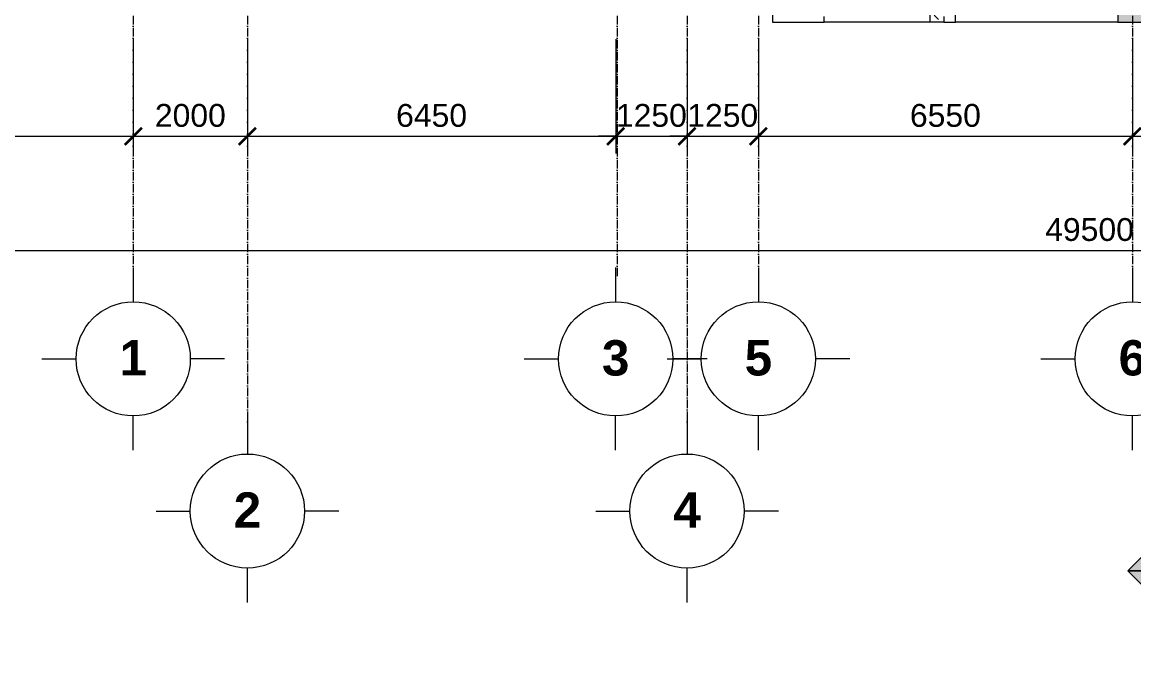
# Model space of a CAD drawing. Header units: millimetres. Extents: x -20215 to 101892, y -17414 to 45470.
# Drawn here: x -2444 to 17026, y -11314 to 0 of the extents above; entities that cross this region are included whole.
import ezdxf

# ---------------------------------------------------------------- set-up
doc = ezdxf.new("R2010")
doc.units = ezdxf.units.MM
doc.linetypes.add('Grid Line', pattern=[4.2, 3, -0.6, 0, -0.6])
for name, color, linetype, lineweight in [('DIM', 1, 'Continuous', 5), ('DIM-200', 1, 'Continuous', 5), ('G-ANNO-SYMB', 111, 'Continuous', 5), ('KH', 6, 'Continuous', 5), ('NET-CAT', 3, 'Continuous', 15), ('NET-THAY', 2, 'Continuous', 9), ('TRUC', 225, 'Continuous', 5), ('X-COT HAM$0$LC.HA', 8, 'Continuous', 9)]:
    doc.layers.add(name, color=color, linetype=linetype, lineweight=lineweight)
doc.styles.add('Arial_1', font='arial_0.ttf', dxfattribs={"height": 400})
doc.styles.add('Arial_B', font='arialbd_0.ttf', dxfattribs={"height": 619.047619})
doc.styles.add('TA1', font='arial_0.ttf')
doc.dimstyles.new('D_200_KTx2', dxfattribs={"dimtxt": 400, "dimasz": 300, "dimexe": 300, "dimexo": 300, "dimgap": 160, "dimtad": 1, "dimdec": 0, "dimzin": 9, "dimtxsty": 'TA1', "dimblk": 'ARCHTICK', "dimcen": 1, "dimdle": 300, "dimclrd": 256, "dimclre": 256, "dimclrt": 7, "dimadec": 0, "dimazin": 0, "dimtfac": 1, "dimtdec": 0, "dimtix": 1, "dimtmove": 1, "dimatfit": 3, "dimldrblk": 'ARCHTICK', "dimfxl": 0, "dimtolj": 1, "dimtzin": 0, "dimlwd": -1, "dimlwe": -1, "dimarcsym": 0})
doc.dimstyles.new('Diagonal_-_2mm_Arial', dxfattribs={"dimscale": 304.8, "dimtxt": 408.10376, "dimasz": 0.984252, "dimexe": 0.656168, "dimexo": 4.593176, "dimgap": 0.098425, "dimtad": 1, "dimdec": 0, "dimzin": 0, "dimdsep": 46, "dimtxsty": 'Arial_1', "dimblk1": 'OBLIQUE', "dimblk2": 'OBLIQUE', "dimsah": 1, "dimcen": 0.09, "dimdle": 0.656168, "dimazin": 0, "dimtfac": 1, "dimtdec": 4, "dimtix": 1, "dimtmove": 0, "dimatfit": 3, "dimfxl": 0, "dimtvp": 1, "dimtolj": 1, "dimtzin": 0, "dimlwd": 9, "dimlwe": 9, "dimarcsym": 0})

# ---------------------------------------------------------------- blocks, each defined once
blk = doc.blocks.new('ALC1807-ASCENT PLAZA-KET CAU_rvt-1-MẶT BẰNG TẦNG 4')
at = {"layer": 'X-COT HAM$0$LC.HA'}
h = blk.add_hatch(color=256, dxfattribs=at)
h.dxf.hatch_style = 1
h.paths.add_polyline_path([(17249, 1800), (16749, 1800), (16749, 0), (17249, 0)])
at = {"ltscale": 1000, "elevation": 0}
blk.add_lwpolyline([(17249, 1800), (16749, 1800), (16749, 0), (17249, 0)], close=True, dxfattribs=at)
blk = doc.blocks.new('Section - AL_Section Head-VIEW NAME-1067178-MẶT BẰNG TẦNG 4')
at = {"layer": 'G-ANNO-SYMB'}
h = blk.add_hatch(color=256, dxfattribs=at)
edge = h.paths.add_edge_path(flags=0)
edge.add_line((-6, 8.485), (-6, 6))
edge.add_arc((-6, 0), 6, 90, 135)
edge.add_line((-10.243, 4.243), (-6, 8.485))
h = blk.add_hatch(color=256, dxfattribs=at)
edge = h.paths.add_edge_path(flags=0)
edge.add_line((-6, 8.485), (-1.757, 4.243))
edge.add_arc((-6, 0), 6, 45, 90)
edge.add_line((-6, 6), (-6, 8.485))
h = blk.add_hatch(color=256, dxfattribs=at)
edge = h.paths.add_edge_path(flags=0)
edge.add_line((-14.485, 0), (-10.243, 4.243))
edge.add_arc((-6, 0), 6, 135, 180)
edge.add_line((-12, 0), (-14.485, 0))
h = blk.add_hatch(color=256, dxfattribs=at)
edge = h.paths.add_edge_path(flags=0)
edge.add_line((2.485, 0), (0, 0))
edge.add_arc((-6, 0), 6, 360, 405)
edge.add_line((-1.757, 4.243), (2.485, 0))
for p, q in [((-6, 8.485), (-14.485, 0)), ((-6, 8.485), (-10.243, 4.243)), ((-6, 8.485), (2.485, 0)), ((-6, 6), (-6, 8.485)), ((-6, 8.485), (-6, 6)), ((-1.757, 4.243), (-6, 8.485)), ((-10.243, 4.243), (-14.485, 0)), ((2.485, 0), (-1.757, 4.243)), ((-14.485, 0), (-12, 0)), ((0, 0), (2.485, 0)), ((-12, 0), (-14.485, 0)), ((0, 0), (2.485, 0))]:
    blk.add_line(p, q, dxfattribs=at)
for start, end in [(360, 180), (90, 135), (45, 90), (135, 180), (360, 45), (180, 360)]:
    blk.add_arc((-6, 0), 6, start, end, dxfattribs=at)
blk = doc.blocks.new('DIMBLOCK87-MẶT BẰNG TẦNG 4')
at = {"layer": 'DIM-200', "lineweight": 9, "transparency": 16777216}
for p, q in [((13457, 3400), (13307, 3550)), ((13457, 0), (13457, 3600)), ((12577, 3400), (13657, 3400)), ((13457, 3400), (12577, 3400)), ((13457, 3400), (13607, 3250)), ((12854, 200), (13657, 200)), ((13457, 200), (12854, 200)), ((13457, 200), (13307, 350)), ((13457, 200), (13607, 50))]:
    blk.add_line(p, q, dxfattribs=at)
at = {"layer": 'DIM-200', "color": 0, "lineweight": 9, "transparency": 16777216, "insert": (12908, 1185), "char_height": 400, "width": 1476.71, "attachment_point": 1, "rotation": 90, "line_spacing_factor": 0.941778, "style": 'Arial_1'}
blk.add_mtext('3200', dxfattribs=at)
blk = doc.blocks.new('_Oblique')
at = {"color": 0, "linetype": 'ByBlock', "lineweight": -2}
blk.add_line((-0.5, -0.5), (0.5, 0.5), dxfattribs=at)
blk = doc.blocks.new('_ARCHTICK')
at = {"color": 0, "linetype": 'ByBlock', "const_width": 0.15}
blk.add_lwpolyline([(-0.5, -0.5), (0.5, 0.5)], dxfattribs=at)
blk = doc.blocks.new('*D380')
at = {"layer": 'Defpoints', "color": 0, "transparency": 16777216}
for p in [(-6349, 0), (-499, 0), (-499, -2000)]:
    blk.add_point(p, dxfattribs=at)
at = {"layer": 'DIM', "transparency": 16777216}
for p, q in [((-6349, -300), (-6349, -2300)), ((-499, -300), (-499, -2300)), ((-6649, -2000), (-199, -2000))]:
    blk.add_line(p, q, dxfattribs=at)
at = {"layer": 'DIM', "transparency": 16777216, "xscale": 300, "yscale": 300, "zscale": 300, "rotation": 180}
blk.add_blockref('_ARCHTICK', (-6349, -2000), dxfattribs=at)
at = {"layer": 'DIM', "transparency": 16777216, "xscale": 300, "yscale": 300, "zscale": 300}
blk.add_blockref('_ARCHTICK', (-499, -2000), dxfattribs=at)
at = {"layer": 'DIM', "color": 7, "transparency": 16777216, "insert": (-3424, -1636), "char_height": 400, "attachment_point": 5, "style": 'TA1'}
blk.add_mtext('\\A1;5850', dxfattribs=at)
blk = doc.blocks.new('*D381')
at = {"layer": 'Defpoints', "color": 0, "transparency": 16777216}
for p in [(-499, 0), (1501, 0), (1501, -2000)]:
    blk.add_point(p, dxfattribs=at)
at = {"layer": 'DIM', "transparency": 16777216}
for p, q in [((-499, -300), (-499, -2300)), ((1501, -300), (1501, -2300)), ((-799, -2000), (1801, -2000))]:
    blk.add_line(p, q, dxfattribs=at)
at = {"layer": 'DIM', "transparency": 16777216, "xscale": 300, "yscale": 300, "zscale": 300, "rotation": 180}
blk.add_blockref('_ARCHTICK', (-499, -2000), dxfattribs=at)
at = {"layer": 'DIM', "transparency": 16777216, "xscale": 300, "yscale": 300, "zscale": 300}
blk.add_blockref('_ARCHTICK', (1501, -2000), dxfattribs=at)
at = {"layer": 'DIM', "color": 7, "transparency": 16777216, "insert": (501, -1636), "char_height": 400, "attachment_point": 5, "style": 'TA1'}
blk.add_mtext('\\A1;2000', dxfattribs=at)
blk = doc.blocks.new('*D382')
at = {"layer": 'Defpoints', "color": 0, "transparency": 16777216}
for p in [(1501, 0), (7951, 0), (7951, -2000)]:
    blk.add_point(p, dxfattribs=at)
at = {"layer": 'DIM', "transparency": 16777216}
for p, q in [((1501, -300), (1501, -2300)), ((7951, -300), (7951, -2300)), ((1201, -2000), (8251, -2000))]:
    blk.add_line(p, q, dxfattribs=at)
at = {"layer": 'DIM', "transparency": 16777216, "xscale": 300, "yscale": 300, "zscale": 300, "rotation": 180}
blk.add_blockref('_ARCHTICK', (1501, -2000), dxfattribs=at)
at = {"layer": 'DIM', "transparency": 16777216, "xscale": 300, "yscale": 300, "zscale": 300}
blk.add_blockref('_ARCHTICK', (7951, -2000), dxfattribs=at)
at = {"layer": 'DIM', "color": 7, "transparency": 16777216, "insert": (4726, -1636), "char_height": 400, "attachment_point": 5, "style": 'TA1'}
blk.add_mtext('\\A1;6450', dxfattribs=at)
blk = doc.blocks.new('*D383')
at = {"layer": 'Defpoints', "color": 0, "transparency": 16777216}
for p in [(7951, 0), (9201, 0), (9201, -2000)]:
    blk.add_point(p, dxfattribs=at)
at = {"layer": 'DIM', "transparency": 16777216}
for p, q in [((7951, -300), (7951, -2300)), ((9201, -300), (9201, -2300)), ((7951, -2000), (7651, -2000)), ((7951, -2000), (9201, -2000)), ((9201, -2000), (9501, -2000))]:
    blk.add_line(p, q, dxfattribs=at)
at = {"layer": 'DIM', "transparency": 16777216, "xscale": 300, "yscale": 300, "zscale": 300}
blk.add_blockref('_ARCHTICK', (7951, -2000), dxfattribs=at)
at = {"layer": 'DIM', "transparency": 16777216, "xscale": 300, "yscale": 300, "zscale": 300, "rotation": 180}
blk.add_blockref('_ARCHTICK', (9201, -2000), dxfattribs=at)
at = {"layer": 'DIM', "color": 7, "transparency": 16777216, "insert": (8576, -1636), "char_height": 400, "attachment_point": 5, "style": 'TA1'}
blk.add_mtext('\\A1;1250', dxfattribs=at)
blk = doc.blocks.new('*D384')
at = {"layer": 'Defpoints', "color": 0, "transparency": 16777216}
for p in [(9201, 0), (10451, 0), (10451, -2000)]:
    blk.add_point(p, dxfattribs=at)
at = {"layer": 'DIM', "transparency": 16777216}
for p, q in [((9201, -300), (9201, -2300)), ((10451, -300), (10451, -2300)), ((9201, -2000), (8901, -2000)), ((9201, -2000), (10451, -2000)), ((10451, -2000), (10751, -2000))]:
    blk.add_line(p, q, dxfattribs=at)
at = {"layer": 'DIM', "transparency": 16777216, "xscale": 300, "yscale": 300, "zscale": 300}
blk.add_blockref('_ARCHTICK', (9201, -2000), dxfattribs=at)
at = {"layer": 'DIM', "transparency": 16777216, "xscale": 300, "yscale": 300, "zscale": 300, "rotation": 180}
blk.add_blockref('_ARCHTICK', (10451, -2000), dxfattribs=at)
at = {"layer": 'DIM', "color": 7, "transparency": 16777216, "insert": (9826, -1636), "char_height": 400, "attachment_point": 5, "style": 'TA1'}
blk.add_mtext('\\A1;1250', dxfattribs=at)
blk = doc.blocks.new('*D385')
at = {"layer": 'Defpoints', "color": 0, "transparency": 16777216}
for p in [(10451, 0), (17001, 0), (17001, -2000)]:
    blk.add_point(p, dxfattribs=at)
at = {"layer": 'DIM', "transparency": 16777216}
for p, q in [((10451, -300), (10451, -2300)), ((17001, -300), (17001, -2300)), ((10151, -2000), (17301, -2000))]:
    blk.add_line(p, q, dxfattribs=at)
at = {"layer": 'DIM', "transparency": 16777216, "xscale": 300, "yscale": 300, "zscale": 300, "rotation": 180}
blk.add_blockref('_ARCHTICK', (10451, -2000), dxfattribs=at)
at = {"layer": 'DIM', "transparency": 16777216, "xscale": 300, "yscale": 300, "zscale": 300}
blk.add_blockref('_ARCHTICK', (17001, -2000), dxfattribs=at)
at = {"layer": 'DIM', "color": 7, "transparency": 16777216, "insert": (13726, -1636), "char_height": 400, "attachment_point": 5, "style": 'TA1'}
blk.add_mtext('\\A1;6550', dxfattribs=at)
blk = doc.blocks.new('*D386')
at = {"layer": 'Defpoints', "color": 0, "transparency": 16777216}
for p in [(17001, 0), (19901, 0), (19901, -2000)]:
    blk.add_point(p, dxfattribs=at)
at = {"layer": 'DIM', "transparency": 16777216}
for p, q in [((17001, -300), (17001, -2300)), ((19901, -300), (19901, -2300)), ((16701, -2000), (20201, -2000))]:
    blk.add_line(p, q, dxfattribs=at)
at = {"layer": 'DIM', "transparency": 16777216, "xscale": 300, "yscale": 300, "zscale": 300, "rotation": 180}
blk.add_blockref('_ARCHTICK', (17001, -2000), dxfattribs=at)
at = {"layer": 'DIM', "transparency": 16777216, "xscale": 300, "yscale": 300, "zscale": 300}
blk.add_blockref('_ARCHTICK', (19901, -2000), dxfattribs=at)
at = {"layer": 'DIM', "color": 7, "transparency": 16777216, "insert": (18451, -1636), "char_height": 400, "attachment_point": 5, "style": 'TA1'}
blk.add_mtext('\\A1;2900', dxfattribs=at)
blk = doc.blocks.new('*D394')
at = {"layer": 'Defpoints', "color": 0, "transparency": 16777216}
for p in [(-8499, -3576), (41001, -3576), (41001, -4000)]:
    blk.add_point(p, dxfattribs=at)
at = {"layer": 'DIM', "transparency": 16777216}
for p, q in [((-8499, -3876), (-8499, -4300)), ((41001, -3876), (41001, -4300)), ((-8799, -4000), (41301, -4000))]:
    blk.add_line(p, q, dxfattribs=at)
at = {"layer": 'DIM', "transparency": 16777216, "xscale": 300, "yscale": 300, "zscale": 300, "rotation": 180}
blk.add_blockref('_ARCHTICK', (-8499, -4000), dxfattribs=at)
at = {"layer": 'DIM', "transparency": 16777216, "xscale": 300, "yscale": 300, "zscale": 300}
blk.add_blockref('_ARCHTICK', (41001, -4000), dxfattribs=at)
at = {"layer": 'DIM', "color": 7, "transparency": 16777216, "insert": (16251, -3636), "char_height": 400, "attachment_point": 5, "style": 'TA1'}
blk.add_mtext('\\A1;49500', dxfattribs=at)
blk = doc.blocks.new('Grid - FamilyAL-KH TRUC-550400-MẶT BẰNG HẦM 2')
at = {"layer": 'KH'}
for p, q in [((0, 7), (0, 4)), ((-8, -1), (-5, -1)), ((8, -1), (5, -1)), ((0, -9), (0, -6))]:
    blk.add_line(p, q, dxfattribs=at)
blk.add_circle((0, -1), 5, dxfattribs=at)

msp = doc.modelspace()

# ---------------------------------------------------------------- linework, layer by layer
at = {"layer": 'NET-CAT'}
for p, q in [((13900.5, -0.1), (13900.5, 1099.9)), ((10700.5, 199.9), (10700.5, -0.1)), ((11600.5, -0.1), (11600.5, 99.9)), ((13700.5, 99.9), (13700.5, -0.1)), ((10700.5, -0.1), (11600.5, -0.1)), ((13700.5, -0.1), (13900.5, -0.1))]:
    msp.add_line(p, q, dxfattribs=at)
at = {"layer": 'NET-THAY'}
for p, q in [((13700.5, -0.1), (11600.5, -0.1)), ((16750.5, -0.1), (13900.5, -0.1))]:
    msp.add_line(p, q, dxfattribs=at)
at = {"layer": 'TRUC', "linetype": 'Grid Line', "ltscale": 50}
for p, q in [((-499.5, 43599.9), (-499.5, -4500.1)), ((1500.5, 43599.9), (1500.5, -7167.6)), ((7975.5, 43599.9), (7975.5, -4500.1)), ((9200.5, 43599.9), (9200.5, -7167.6)), ((10450.5, 43599.9), (10450.5, -4500.1)), ((17000.5, 43599.9), (17000.5, -4500.1))]:
    msp.add_line(p, q, dxfattribs=at)

# ---------------------------------------------------------------- block references
at = {"lineweight": 5, "xscale": 199.9999999999999, "yscale": 199.9999999999999, "zscale": 199.9999999999999, "rotation": 180}
for p in [(-499.5, -6100.1), (7950.5, -6100.1), (10450.5, -6100.1), (17000.5, -6100.1), (1500.5, -8767.6), (9200.5, -8767.6)]:
    msp.add_blockref('Grid - FamilyAL-KH TRUC-550400-MẶT BẰNG HẦM 2', p, dxfattribs=at)
at = {"layer": 'G-ANNO-SYMB', "xscale": 199.9999999999999, "yscale": 199.9999999999999, "zscale": 199.9999999999999, "rotation": 90}
msp.add_blockref('Section - AL_Section Head-VIEW NAME-1067178-MẶT BẰNG TẦNG 4', (18620.8, -8417), dxfattribs=at)
at = {"layer": 'NET-CAT', "lineweight": 5}
msp.add_blockref('ALC1807-ASCENT PLAZA-KET CAU_rvt-1-MẶT BẰNG TẦNG 4', (0, 0), dxfattribs=at)

# ---------------------------------------------------------------- texts
at = {"layer": 'KH', "char_height": 619.048, "width": 558.244, "attachment_point": 2, "line_spacing_factor": 0.941778, "style": 'Arial_B'}
for s, insert in [('\\fArial|b1|i0|c0|p34|;1', (-499.2, -5572.2)), ('\\fArial|b1|i0|c0|p34|;3', (7950.8, -5572.2)), ('\\fArial|b1|i0|c0|p34|;5', (10450.8, -5572.2)), ('\\fArial|b1|i0|c0|p34|;6', (17000.8, -5572.2)), ('\\fArial|b1|i0|c0|p34|;2', (1500.8, -8239.8)), ('\\fArial|b1|i0|c0|p34|;4', (9200.8, -8239.8))]:
    msp.add_mtext(s, dxfattribs=dict(at, insert=insert))

# ---------------------------------------------------------------- dimensions: what is measured, and where the dimension line sits
at = {"layer": 'DIM', "lineweight": 9}
dim = msp.add_linear_dim(base=(13457.1, 3399.9), p1=(11453.8, 199.9), p2=(11176.7, 3399.9), angle=90, dimstyle='Diagonal_-_2mm_Arial', override={"dimpost": '<>', "dimfxl": 3211.980241}, dxfattribs=at)
dim.commit()
dim.dimension.update_dxf_attribs({"geometry": 'DIMBLOCK87-MẶT BẰNG TẦNG 4', "text_midpoint": (13222.8, 1799.9)})
at = {"layer": 'DIM'}
for base, p1, p2, picture, middle in [((-499.5, -2000.1), (-6349.5, -0.1), (-499.5, -0.1), '*D380', (-3424.5, -1635.8)), ((1500.5, -2000.1), (-499.5, -0.1), (1500.5, -0.1), '*D381', (500.5, -1635.8)), ((7950.5, -2000.1), (1500.5, -0.1), (7950.5, -0.1), '*D382', (4725.5, -1635.8)), ((9200.5, -2000.1), (7950.5, -0.1), (9200.5, -0.1), '*D383', (8575.5, -1635.8)), ((10450.5, -2000.1), (9200.5, -0.1), (10450.5, -0.1), '*D384', (9825.5, -1635.8)), ((17000.5, -2000.1), (10450.5, -0.1), (17000.5, -0.1), '*D385', (13725.5, -1635.8)), ((19900.5, -2000.1), (17000.5, -0.1), (19900.5, -0.1), '*D386', (18450.5, -1635.8)), ((41000.5, -4000.1), (-8499.5, -3575.8), (41000.5, -3575.8), '*D394', (16250.5, -3635.8))]:
    dim = msp.add_linear_dim(base=base, p1=p1, p2=p2, dimstyle='D_200_KTx2', dxfattribs=at)
    dim.commit()
    dim.dimension.update_dxf_attribs({"geometry": picture, "text_midpoint": middle})

doc.saveas('drawing.dxf')
